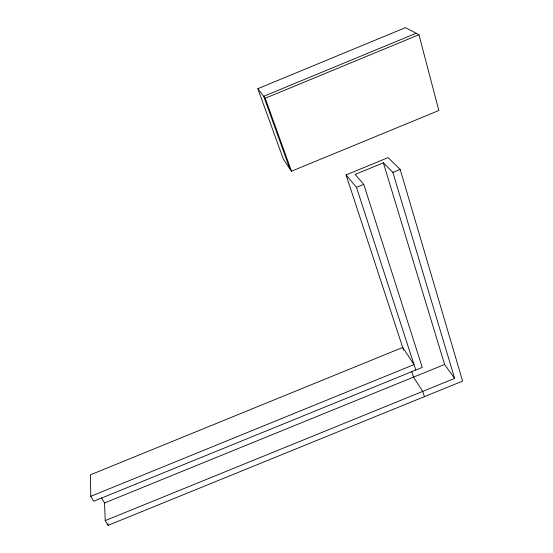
<?xml version="1.0" encoding="UTF-8"?>
<svg xmlns="http://www.w3.org/2000/svg" width="553" height="553" viewBox="0 0 553 553"><rect width="100%" height="100%" fill="white"/><g stroke="black" fill="none" stroke-linecap="round" stroke-linejoin="round"><path stroke-width="0.83" d="M257.836 88.687L405.432 27.65L418.946 34.721L438.854 110.51L291.486 171.202L283.406 159.236L257.836 88.687L265.212 98.261L291.486 171.202M416.153 33.263L263.691 96.284L289.82 168.734M265.212 98.261L418.946 34.721M403.593 350.146L346.06 174.921L388.075 157.633L400.165 169.412L462.619 381.1L108.056 525.35L105.229 520.601L104.538 502.967L101.517 497.831M105.229 520.601L454.642 378.404L392.886 172.405L383.36 162.824L355.137 174.43L363.77 184.37L422.257 367.399L93.706 501.246L90.768 496.317L90.381 474.847L402.708 347.457L414.017 364.6L90.768 496.317M346.06 174.921L356.498 187.356L363.77 184.37M392.886 172.405L400.165 169.412M104.538 502.967L444.605 364.468L454.642 378.404M411.688 371.471L413.533 377.118L422.713 391.4L424.414 396.646M356.498 187.356L415.78 370.04M383.36 162.824L444.605 364.468M107.987 523.656L108.056 525.35"/></g></svg>
